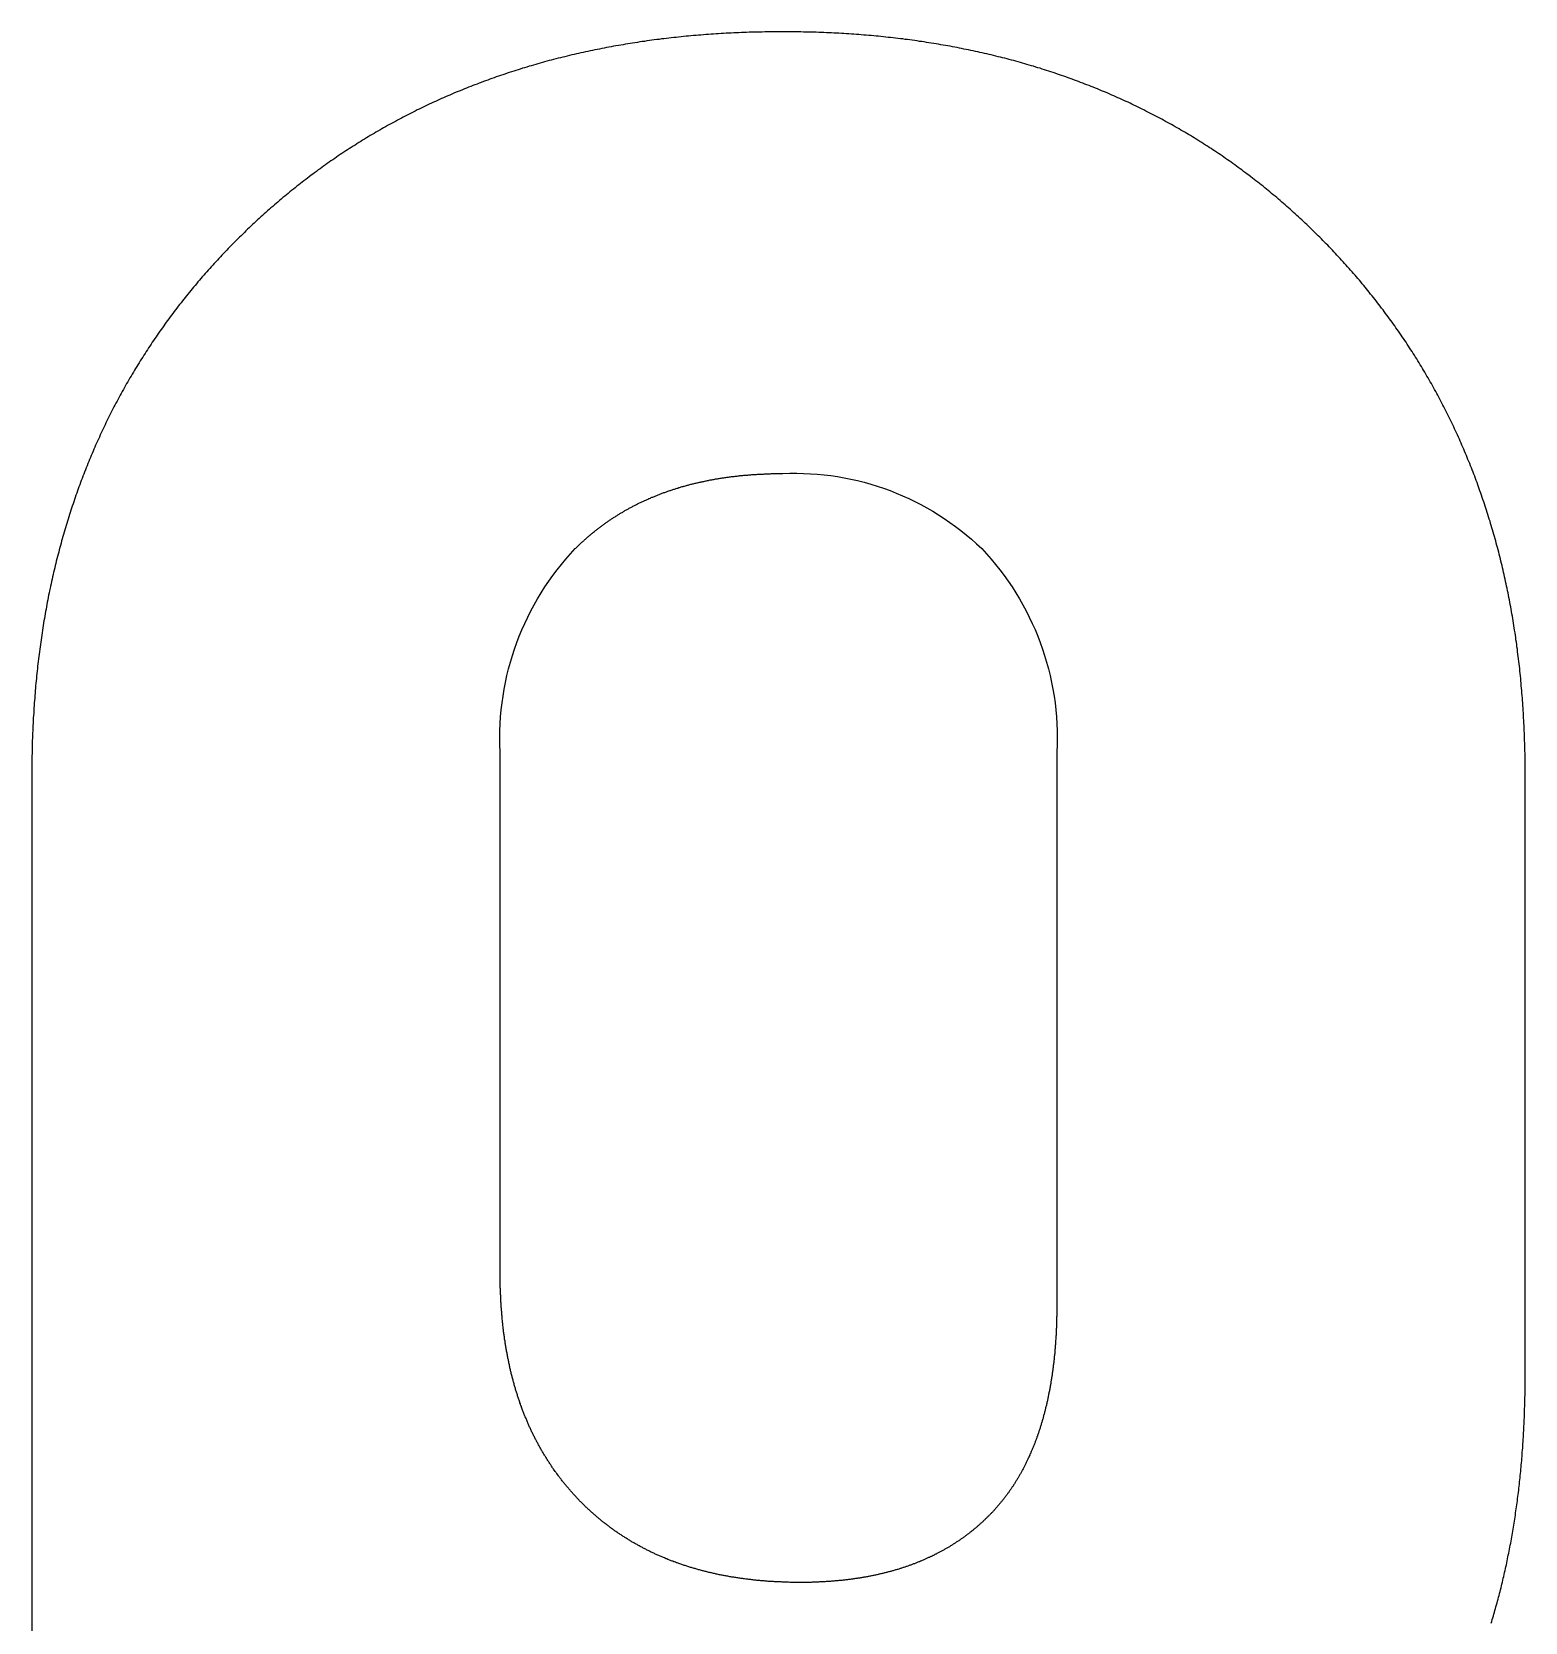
# Model space of a CAD drawing. Header units: millimetres. Extents: x -554 to 554, y -632 to 632.
# Drawn here: x -322.16 to -310.09, y -43.97 to -31.11 of the extents above; entities that cross this region are included whole.
import ezdxf

# ---------------------------------------------------------------- set-up
doc = ezdxf.new("R2010")
doc.units = ezdxf.units.MM
doc.layers.get('0').update_dxf_attribs({"lineweight": 25, "true_color": 0xffffff})

msp = doc.modelspace()

# ---------------------------------------------------------------- linework, layer by layer
at = {"color": 5, "true_color": 0x0000ff, "flags": 128}
msp.add_lwpolyline([(-310.365, -43.978), (-310.36, -43.963), (-310.356, -43.948), (-310.351, -43.933), (-310.347, -43.918), (-310.343, -43.904), (-310.338, -43.889), (-310.334, -43.874), (-310.33, -43.859), (-310.326, -43.844), (-310.321, -43.828), (-310.317, -43.813), (-310.313, -43.798), (-310.309, -43.783), (-310.305, -43.768), (-310.301, -43.753), (-310.297, -43.737), (-310.293, -43.722), (-310.289, -43.707), (-310.285, -43.691), (-310.281, -43.676), (-310.278, -43.661), (-310.274, -43.645), (-310.27, -43.63), (-310.267, -43.614), (-310.263, -43.599), (-310.259, -43.583), (-310.256, -43.568), (-310.252, -43.552), (-310.249, -43.536), (-310.245, -43.521), (-310.242, -43.505), (-310.239, -43.489), (-310.235, -43.474), (-310.232, -43.458), (-310.229, -43.442), (-310.226, -43.426), (-310.222, -43.41), (-310.219, -43.394), (-310.216, -43.378), (-310.213, -43.362), (-310.21, -43.346), (-310.207, -43.33), (-310.204, -43.314), (-310.201, -43.298), (-310.198, -43.282), (-310.195, -43.266), (-310.193, -43.25), (-310.19, -43.233), (-310.187, -43.217), (-310.184, -43.201), (-310.182, -43.185), (-310.179, -43.168), (-310.177, -43.152), (-310.174, -43.136), (-310.172, -43.119), (-310.169, -43.103), (-310.167, -43.086), (-310.164, -43.07), (-310.162, -43.053), (-310.16, -43.037), (-310.157, -43.02), (-310.155, -43.003), (-310.153, -42.987), (-310.151, -42.97), (-310.149, -42.953), (-310.147, -42.937), (-310.145, -42.92), (-310.142, -42.903), (-310.141, -42.886), (-310.139, -42.869), (-310.137, -42.852), (-310.135, -42.835), (-310.133, -42.818), (-310.131, -42.801), (-310.129, -42.784), (-310.128, -42.767), (-310.126, -42.75), (-310.124, -42.733), (-310.123, -42.716), (-310.121, -42.699), (-310.12, -42.682), (-310.118, -42.664), (-310.117, -42.647), (-310.115, -42.63), (-310.114, -42.613), (-310.113, -42.595), (-310.111, -42.578), (-310.11, -42.56), (-310.109, -42.543), (-310.108, -42.526), (-310.107, -42.508), (-310.105, -42.49), (-310.104, -42.473), (-310.103, -42.455), (-310.102, -42.438), (-310.101, -42.42), (-310.101, -42.402), (-310.1, -42.385), (-310.099, -42.367), (-310.098, -42.349), (-310.097, -42.331), (-310.096, -42.314), (-310.096, -42.296), (-310.095, -42.278), (-310.094, -42.26), (-310.094, -42.242), (-310.093, -42.224), (-310.093, -42.206), (-310.092, -42.188), (-310.092, -42.17), (-310.092, -42.152), (-310.091, -42.134), (-310.091, -42.115), (-310.091, -42.097), (-310.09, -42.079), (-310.09, -42.061), (-310.09, -42.042), (-310.09, -42.024), (-310.09, -42.006), (-310.09, -41.987), (-310.09, -41.969), (-310.09, -37.112), (-310.09, -37.091), (-310.09, -37.07), (-310.09, -37.049), (-310.09, -37.028), (-310.09, -37.008), (-310.091, -36.987), (-310.091, -36.966), (-310.091, -36.945), (-310.092, -36.925), (-310.092, -36.904), (-310.093, -36.884), (-310.093, -36.863), (-310.094, -36.842), (-310.095, -36.822), (-310.095, -36.801), (-310.096, -36.781), (-310.097, -36.761), (-310.098, -36.74), (-310.099, -36.72), (-310.1, -36.7), (-310.101, -36.679), (-310.102, -36.659), (-310.103, -36.639), (-310.104, -36.619), (-310.106, -36.598), (-310.107, -36.578), (-310.108, -36.558), (-310.11, -36.538), (-310.111, -36.518), (-310.112, -36.498), (-310.114, -36.478), (-310.116, -36.458), (-310.117, -36.438), (-310.119, -36.418), (-310.121, -36.398), (-310.123, -36.379), (-310.124, -36.359), (-310.126, -36.339), (-310.128, -36.319), (-310.13, -36.3), (-310.132, -36.28), (-310.134, -36.26), (-310.137, -36.241), (-310.139, -36.221), (-310.141, -36.202), (-310.143, -36.182), (-310.146, -36.163), (-310.148, -36.143), (-310.151, -36.124), (-310.153, -36.104), (-310.156, -36.085), (-310.158, -36.066), (-310.161, -36.046), (-310.164, -36.027), (-310.166, -36.008), (-310.169, -35.989), (-310.172, -35.97), (-310.175, -35.95), (-310.178, -35.931), (-310.181, -35.912), (-310.184, -35.893), (-310.187, -35.874), (-310.19, -35.855), (-310.193, -35.836), (-310.197, -35.817), (-310.2, -35.798), (-310.203, -35.78), (-310.207, -35.761), (-310.21, -35.742), (-310.214, -35.723), (-310.217, -35.704), (-310.221, -35.686), (-310.225, -35.667), (-310.228, -35.648), (-310.232, -35.63), (-310.236, -35.611), (-310.24, -35.593), (-310.244, -35.574), (-310.248, -35.556), (-310.252, -35.537), (-310.256, -35.519), (-310.26, -35.5), (-310.264, -35.482), (-310.268, -35.464), (-310.273, -35.445), (-310.277, -35.427), (-310.281, -35.409), (-310.286, -35.391), (-310.29, -35.372), (-310.295, -35.354), (-310.3, -35.336), (-310.304, -35.318), (-310.309, -35.3), (-310.314, -35.282), (-310.318, -35.264), (-310.323, -35.246), (-310.328, -35.228), (-310.333, -35.21), (-310.338, -35.192), (-310.343, -35.175), (-310.348, -35.157), (-310.353, -35.139), (-310.359, -35.121), (-310.364, -35.104), (-310.369, -35.086), (-310.374, -35.068), (-310.38, -35.051), (-310.385, -35.033), (-310.391, -35.015), (-310.396, -34.998), (-310.402, -34.98), (-310.408, -34.963), (-310.413, -34.946), (-310.419, -34.928), (-310.425, -34.911), (-310.431, -34.893), (-310.437, -34.876), (-310.443, -34.859), (-310.449, -34.842), (-310.455, -34.824), (-310.461, -34.807), (-310.467, -34.79), (-310.473, -34.773), (-310.479, -34.756), (-310.486, -34.739), (-310.492, -34.722), (-310.498, -34.705), (-310.505, -34.688), (-310.511, -34.671), (-310.518, -34.654), (-310.525, -34.637), (-310.531, -34.62), (-310.538, -34.603), (-310.545, -34.587), (-310.552, -34.57), (-310.558, -34.553), (-310.565, -34.536), (-310.572, -34.52), (-310.579, -34.503), (-310.586, -34.487), (-310.593, -34.47), (-310.601, -34.454), (-310.608, -34.437), (-310.615, -34.421), (-310.622, -34.404), (-310.63, -34.388), (-310.637, -34.371), (-310.645, -34.355), (-310.652, -34.339), (-310.66, -34.322), (-310.667, -34.306), (-310.675, -34.29), (-310.683, -34.274), (-310.691, -34.258), (-310.698, -34.241), (-310.706, -34.225), (-310.714, -34.209), (-310.722, -34.193), (-310.73, -34.177), (-310.738, -34.161), (-310.747, -34.145), (-310.755, -34.129), (-310.763, -34.114), (-310.771, -34.098), (-310.78, -34.082), (-310.788, -34.066), (-310.796, -34.05), (-310.805, -34.035), (-310.813, -34.019), (-310.822, -34.003), (-310.831, -33.988), (-310.839, -33.972), (-310.848, -33.956), (-310.857, -33.941), (-310.866, -33.925), (-310.875, -33.91), (-310.884, -33.895), (-310.893, -33.879), (-310.902, -33.864), (-310.911, -33.848), (-310.92, -33.833), (-310.929, -33.818), (-310.938, -33.803), (-310.948, -33.787), (-310.957, -33.772), (-310.966, -33.757), (-310.976, -33.742), (-310.985, -33.727), (-310.995, -33.712), (-311.004, -33.697), (-311.014, -33.682), (-311.024, -33.667), (-311.034, -33.652), (-311.043, -33.637), (-311.053, -33.622), (-311.063, -33.607), (-311.073, -33.592), (-311.083, -33.577), (-311.093, -33.563), (-311.103, -33.548), (-311.113, -33.533), (-311.124, -33.519), (-311.134, -33.504), (-311.144, -33.489), (-311.155, -33.475), (-311.165, -33.46), (-311.175, -33.446), (-311.186, -33.431), (-311.197, -33.417), (-311.207, -33.402), (-311.218, -33.388), (-311.229, -33.374), (-311.239, -33.359), (-311.25, -33.345), (-311.261, -33.331), (-311.272, -33.316), (-311.283, -33.302), (-311.294, -33.288), (-311.305, -33.274), (-311.316, -33.26), (-311.327, -33.246), (-311.339, -33.232), (-311.35, -33.218), (-311.361, -33.204), (-311.373, -33.19), (-311.384, -33.176), (-311.395, -33.162), (-311.407, -33.148), (-311.419, -33.134), (-311.43, -33.12), (-311.442, -33.107), (-311.454, -33.093), (-311.465, -33.079), (-311.477, -33.066), (-311.489, -33.052), (-311.501, -33.038), (-311.513, -33.025), (-311.525, -33.011), (-311.537, -32.998), (-311.549, -32.984), (-311.561, -32.971), (-311.574, -32.957), (-311.586, -32.944), (-311.598, -32.931), (-311.611, -32.917), (-311.623, -32.904), (-311.636, -32.891), (-311.648, -32.877), (-311.661, -32.864), (-311.673, -32.851), (-311.686, -32.838), (-311.699, -32.825), (-311.712, -32.812), (-311.725, -32.799), (-311.737, -32.786), (-311.75, -32.773), (-311.763, -32.76), (-311.776, -32.747), (-311.789, -32.734), (-311.803, -32.721), (-311.816, -32.708), (-311.829, -32.696), (-311.842, -32.683), (-311.855, -32.67), (-311.868, -32.658), (-311.882, -32.645), (-311.895, -32.633), (-311.908, -32.621), (-311.922, -32.608), (-311.935, -32.596), (-311.949, -32.584), (-311.962, -32.572), (-311.975, -32.559), (-311.989, -32.547), (-312.003, -32.535), (-312.016, -32.523), (-312.03, -32.511), (-312.043, -32.499), (-312.057, -32.488), (-312.071, -32.476), (-312.084, -32.464), (-312.098, -32.452), (-312.112, -32.441), (-312.126, -32.429), (-312.14, -32.418), (-312.154, -32.406), (-312.168, -32.395), (-312.181, -32.383), (-312.195, -32.372), (-312.209, -32.361), (-312.224, -32.35), (-312.238, -32.338), (-312.252, -32.327), (-312.266, -32.316), (-312.28, -32.305), (-312.294, -32.294), (-312.308, -32.283), (-312.323, -32.272), (-312.337, -32.262), (-312.351, -32.251), (-312.366, -32.24), (-312.38, -32.229), (-312.394, -32.219), (-312.409, -32.208), (-312.423, -32.198), (-312.438, -32.187), (-312.452, -32.177), (-312.467, -32.166), (-312.482, -32.156), (-312.496, -32.146), (-312.511, -32.136), (-312.526, -32.126), (-312.54, -32.115), (-312.555, -32.105), (-312.57, -32.095), (-312.585, -32.085), (-312.6, -32.075), (-312.615, -32.066), (-312.629, -32.056), (-312.644, -32.046), (-312.659, -32.036), (-312.674, -32.027), (-312.689, -32.017), (-312.704, -32.008), (-312.72, -31.998), (-312.735, -31.989), (-312.75, -31.979), (-312.765, -31.97), (-312.78, -31.961), (-312.796, -31.951), (-312.811, -31.942), (-312.826, -31.933), (-312.842, -31.924), (-312.857, -31.915), (-312.872, -31.906), (-312.888, -31.897), (-312.903, -31.888), (-312.919, -31.879), (-312.934, -31.87), (-312.95, -31.862), (-312.965, -31.853), (-312.981, -31.844), (-312.997, -31.836), (-313.012, -31.827), (-313.028, -31.819), (-313.044, -31.81), (-313.06, -31.802), (-313.075, -31.793), (-313.091, -31.785), (-313.107, -31.777), (-313.123, -31.769), (-313.139, -31.761), (-313.155, -31.753), (-313.171, -31.744), (-313.187, -31.737), (-313.203, -31.729), (-313.219, -31.721), (-313.235, -31.713), (-313.252, -31.705), (-313.268, -31.697), (-313.284, -31.69), (-313.3, -31.682), (-313.316, -31.674), (-313.333, -31.667), (-313.349, -31.659), (-313.365, -31.652), (-313.382, -31.645), (-313.398, -31.637), (-313.415, -31.63), (-313.431, -31.623), (-313.448, -31.616), (-313.464, -31.609), (-313.481, -31.601), (-313.498, -31.594), (-313.514, -31.588), (-313.531, -31.581), (-313.548, -31.574), (-313.564, -31.567), (-313.581, -31.56), (-313.598, -31.553), (-313.615, -31.547), (-313.632, -31.54), (-313.649, -31.534), (-313.666, -31.527), (-313.683, -31.521), (-313.7, -31.514), (-313.717, -31.508), (-313.734, -31.502), (-313.751, -31.495), (-313.768, -31.489), (-313.785, -31.483), (-313.802, -31.477), (-313.819, -31.471), (-313.837, -31.465), (-313.854, -31.459), (-313.871, -31.453), (-313.889, -31.447), (-313.906, -31.441), (-313.923, -31.435), (-313.941, -31.43), (-313.958, -31.424), (-313.976, -31.419), (-313.993, -31.413), (-314.011, -31.407), (-314.028, -31.402), (-314.046, -31.397), (-314.064, -31.391), (-314.081, -31.386), (-314.099, -31.381), (-314.117, -31.376), (-314.135, -31.37), (-314.152, -31.365), (-314.17, -31.36), (-314.188, -31.355), (-314.206, -31.35), (-314.224, -31.345), (-314.242, -31.341), (-314.26, -31.336), (-314.278, -31.331), (-314.296, -31.326), (-314.314, -31.322), (-314.332, -31.317), (-314.35, -31.313), (-314.368, -31.308), (-314.387, -31.304), (-314.405, -31.299), (-314.423, -31.295), (-314.441, -31.291), (-314.46, -31.286), (-314.478, -31.282), (-314.497, -31.278), (-314.515, -31.274), (-314.533, -31.27), (-314.552, -31.266), (-314.57, -31.262), (-314.589, -31.258), (-314.608, -31.254), (-314.626, -31.251), (-314.645, -31.247), (-314.663, -31.243), (-314.682, -31.24), (-314.701, -31.236), (-314.72, -31.233), (-314.739, -31.229), (-314.757, -31.226), (-314.776, -31.222), (-314.795, -31.219), (-314.814, -31.216), (-314.833, -31.212), (-314.852, -31.209), (-314.871, -31.206), (-314.89, -31.203), (-314.909, -31.2), (-314.928, -31.197), (-314.947, -31.194), (-314.967, -31.191), (-314.986, -31.189), (-315.005, -31.186), (-315.024, -31.183), (-315.044, -31.18), (-315.063, -31.178), (-315.082, -31.175), (-315.102, -31.173), (-315.121, -31.17), (-315.14, -31.168), (-315.16, -31.166), (-315.179, -31.163), (-315.199, -31.161), (-315.219, -31.159), (-315.238, -31.157), (-315.258, -31.154), (-315.277, -31.152), (-315.297, -31.15), (-315.317, -31.148), (-315.337, -31.147), (-315.356, -31.145), (-315.376, -31.143), (-315.396, -31.141), (-315.416, -31.139), (-315.436, -31.138), (-315.456, -31.136), (-315.476, -31.135), (-315.496, -31.133), (-315.516, -31.132), (-315.536, -31.13), (-315.556, -31.129), (-315.576, -31.128), (-315.596, -31.126), (-315.617, -31.125), (-315.637, -31.124), (-315.657, -31.123), (-315.677, -31.122), (-315.698, -31.121), (-315.718, -31.12), (-315.738, -31.119), (-315.759, -31.118), (-315.779, -31.118), (-315.8, -31.117), (-315.82, -31.116), (-315.841, -31.116), (-315.861, -31.115), (-315.882, -31.114), (-315.903, -31.114), (-315.923, -31.114), (-315.944, -31.113), (-315.965, -31.113), (-315.985, -31.113), (-316.006, -31.112), (-316.027, -31.112), (-316.048, -31.112), (-316.069, -31.112), (-316.09, -31.112), (-316.111, -31.112), (-316.132, -31.112), (-316.153, -31.112), (-316.174, -31.112), (-316.195, -31.113), (-316.216, -31.113), (-316.237, -31.113), (-316.258, -31.114), (-316.279, -31.114), (-316.3, -31.114), (-316.321, -31.115), (-316.342, -31.116), (-316.363, -31.116), (-316.383, -31.117), (-316.404, -31.118), (-316.425, -31.118), (-316.446, -31.119), (-316.466, -31.12), (-316.487, -31.121), (-316.507, -31.122), (-316.528, -31.123), (-316.549, -31.124), (-316.569, -31.125), (-316.59, -31.126), (-316.61, -31.128), (-316.63, -31.129), (-316.651, -31.13), (-316.671, -31.132), (-316.691, -31.133), (-316.712, -31.135), (-316.732, -31.136), (-316.752, -31.138), (-316.772, -31.139), (-316.792, -31.141), (-316.813, -31.143), (-316.833, -31.145), (-316.853, -31.147), (-316.873, -31.148), (-316.893, -31.15), (-316.913, -31.152), (-316.933, -31.154), (-316.952, -31.157), (-316.972, -31.159), (-316.992, -31.161), (-317.012, -31.163), (-317.032, -31.166), (-317.051, -31.168), (-317.071, -31.17), (-317.091, -31.173), (-317.11, -31.175), (-317.13, -31.178), (-317.15, -31.18), (-317.169, -31.183), (-317.189, -31.186), (-317.208, -31.189), (-317.228, -31.191), (-317.247, -31.194), (-317.266, -31.197), (-317.286, -31.2), (-317.305, -31.203), (-317.324, -31.206), (-317.344, -31.209), (-317.363, -31.212), (-317.382, -31.216), (-317.401, -31.219), (-317.42, -31.222), (-317.439, -31.226), (-317.459, -31.229), (-317.478, -31.233), (-317.497, -31.236), (-317.516, -31.24), (-317.535, -31.243), (-317.553, -31.247), (-317.572, -31.251), (-317.591, -31.254), (-317.61, -31.258), (-317.629, -31.262), (-317.648, -31.266), (-317.666, -31.27), (-317.685, -31.274), (-317.704, -31.278), (-317.722, -31.282), (-317.741, -31.286), (-317.759, -31.291), (-317.778, -31.295), (-317.796, -31.299), (-317.815, -31.304), (-317.833, -31.308), (-317.852, -31.313), (-317.87, -31.317), (-317.888, -31.322), (-317.907, -31.326), (-317.925, -31.331), (-317.943, -31.336), (-317.962, -31.341), (-317.98, -31.345), (-317.998, -31.35), (-318.016, -31.355), (-318.034, -31.36), (-318.052, -31.365), (-318.07, -31.37), (-318.088, -31.376), (-318.106, -31.381), (-318.124, -31.386), (-318.142, -31.391), (-318.16, -31.397), (-318.178, -31.402), (-318.196, -31.407), (-318.213, -31.413), (-318.231, -31.419), (-318.249, -31.424), (-318.266, -31.43), (-318.284, -31.435), (-318.302, -31.441), (-318.319, -31.447), (-318.337, -31.453), (-318.354, -31.459), (-318.372, -31.465), (-318.389, -31.471), (-318.407, -31.477), (-318.424, -31.483), (-318.442, -31.489), (-318.459, -31.495), (-318.476, -31.502), (-318.493, -31.508), (-318.511, -31.514), (-318.528, -31.521), (-318.545, -31.527), (-318.562, -31.534), (-318.579, -31.54), (-318.596, -31.547), (-318.613, -31.553), (-318.63, -31.56), (-318.647, -31.567), (-318.664, -31.574), (-318.681, -31.581), (-318.698, -31.588), (-318.715, -31.594), (-318.732, -31.601), (-318.749, -31.609), (-318.765, -31.616), (-318.782, -31.623), (-318.799, -31.63), (-318.816, -31.637), (-318.832, -31.645), (-318.849, -31.652), (-318.865, -31.659), (-318.882, -31.667), (-318.898, -31.674), (-318.915, -31.682), (-318.931, -31.69), (-318.948, -31.697), (-318.964, -31.705), (-318.981, -31.713), (-318.997, -31.721), (-319.013, -31.729), (-319.029, -31.737), (-319.046, -31.744), (-319.062, -31.753), (-319.078, -31.761), (-319.094, -31.769), (-319.11, -31.777), (-319.126, -31.785), (-319.142, -31.793), (-319.158, -31.802), (-319.174, -31.81), (-319.19, -31.819), (-319.206, -31.827), (-319.222, -31.836), (-319.238, -31.844), (-319.254, -31.853), (-319.269, -31.862), (-319.285, -31.87), (-319.301, -31.879), (-319.317, -31.888), (-319.332, -31.897), (-319.348, -31.906), (-319.364, -31.915), (-319.379, -31.924), (-319.395, -31.933), (-319.41, -31.942), (-319.426, -31.951), (-319.441, -31.961), (-319.456, -31.97), (-319.472, -31.979), (-319.487, -31.989), (-319.502, -31.998), (-319.518, -32.008), (-319.533, -32.017), (-319.548, -32.027), (-319.563, -32.036), (-319.579, -32.046), (-319.594, -32.056), (-319.609, -32.066), (-319.624, -32.075), (-319.639, -32.085), (-319.654, -32.095), (-319.669, -32.105), (-319.684, -32.115), (-319.699, -32.126), (-319.713, -32.136), (-319.728, -32.146), (-319.743, -32.156), (-319.758, -32.166), (-319.773, -32.177), (-319.787, -32.187), (-319.802, -32.198), (-319.817, -32.208), (-319.831, -32.219), (-319.846, -32.229), (-319.86, -32.24), (-319.875, -32.251), (-319.889, -32.262), (-319.904, -32.272), (-319.918, -32.283), (-319.933, -32.294), (-319.947, -32.305), (-319.961, -32.316), (-319.976, -32.327), (-319.99, -32.338), (-320.004, -32.35), (-320.018, -32.361), (-320.033, -32.372), (-320.047, -32.383), (-320.061, -32.395), (-320.075, -32.406), (-320.089, -32.418), (-320.103, -32.429), (-320.117, -32.441), (-320.131, -32.452), (-320.145, -32.464), (-320.159, -32.476), (-320.173, -32.488), (-320.186, -32.499), (-320.2, -32.511), (-320.214, -32.523), (-320.228, -32.535), (-320.241, -32.547), (-320.255, -32.559), (-320.269, -32.572), (-320.282, -32.584), (-320.296, -32.596), (-320.309, -32.608), (-320.323, -32.621), (-320.336, -32.633), (-320.35, -32.645), (-320.363, -32.658), (-320.377, -32.67), (-320.39, -32.683), (-320.403, -32.696), (-320.417, -32.708), (-320.43, -32.721), (-320.443, -32.734), (-320.456, -32.747), (-320.469, -32.76), (-320.483, -32.773), (-320.496, -32.786), (-320.509, -32.799), (-320.522, -32.812), (-320.535, -32.825), (-320.547, -32.838), (-320.56, -32.851), (-320.573, -32.864), (-320.586, -32.877), (-320.598, -32.891), (-320.611, -32.904), (-320.624, -32.917), (-320.636, -32.931), (-320.649, -32.944), (-320.661, -32.957), (-320.673, -32.971), (-320.686, -32.984), (-320.698, -32.998), (-320.71, -33.011), (-320.722, -33.025), (-320.735, -33.038), (-320.747, -33.052), (-320.759, -33.066), (-320.771, -33.079), (-320.783, -33.093), (-320.794, -33.107), (-320.806, -33.12), (-320.818, -33.134), (-320.83, -33.148), (-320.841, -33.162), (-320.853, -33.176), (-320.864, -33.19), (-320.876, -33.204), (-320.887, -33.218), (-320.899, -33.232), (-320.91, -33.246), (-320.921, -33.26), (-320.933, -33.274), (-320.944, -33.288), (-320.955, -33.302), (-320.966, -33.316), (-320.977, -33.331), (-320.988, -33.345), (-320.999, -33.359), (-321.01, -33.374), (-321.021, -33.388), (-321.032, -33.402), (-321.042, -33.417), (-321.053, -33.431), (-321.064, -33.446), (-321.074, -33.46), (-321.085, -33.475), (-321.095, -33.489), (-321.106, -33.504), (-321.116, -33.519), (-321.126, -33.533), (-321.137, -33.548), (-321.147, -33.563), (-321.157, -33.577), (-321.167, -33.592), (-321.177, -33.607), (-321.187, -33.622), (-321.197, -33.637), (-321.207, -33.652), (-321.217, -33.667), (-321.227, -33.682), (-321.236, -33.697), (-321.246, -33.712), (-321.256, -33.727), (-321.265, -33.742), (-321.275, -33.757), (-321.285, -33.772), (-321.294, -33.787), (-321.303, -33.803), (-321.313, -33.818), (-321.322, -33.833), (-321.331, -33.848), (-321.34, -33.864), (-321.35, -33.879), (-321.359, -33.895), (-321.368, -33.91), (-321.377, -33.925), (-321.386, -33.941), (-321.395, -33.956), (-321.403, -33.972), (-321.412, -33.988), (-321.421, -34.003), (-321.43, -34.019), (-321.438, -34.035), (-321.447, -34.05), (-321.455, -34.066), (-321.464, -34.082), (-321.472, -34.098), (-321.481, -34.114), (-321.489, -34.129), (-321.497, -34.145), (-321.505, -34.161), (-321.514, -34.177), (-321.522, -34.193), (-321.53, -34.209), (-321.538, -34.225), (-321.546, -34.241), (-321.554, -34.258), (-321.562, -34.274), (-321.569, -34.29), (-321.577, -34.306), (-321.585, -34.322), (-321.592, -34.339), (-321.6, -34.355), (-321.608, -34.371), (-321.615, -34.388), (-321.623, -34.404), (-321.63, -34.421), (-321.637, -34.437), (-321.645, -34.454), (-321.652, -34.47), (-321.659, -34.487), (-321.666, -34.503), (-321.673, -34.52), (-321.68, -34.536), (-321.687, -34.553), (-321.694, -34.57), (-321.701, -34.587), (-321.708, -34.603), (-321.715, -34.62), (-321.722, -34.637), (-321.728, -34.654), (-321.735, -34.671), (-321.741, -34.688), (-321.748, -34.705), (-321.754, -34.722), (-321.761, -34.739), (-321.767, -34.756), (-321.774, -34.773), (-321.78, -34.79), (-321.786, -34.807), (-321.792, -34.824), (-321.798, -34.842), (-321.804, -34.859), (-321.81, -34.876), (-321.816, -34.893), (-321.822, -34.911), (-321.828, -34.928), (-321.834, -34.946), (-321.84, -34.963), (-321.846, -34.98), (-321.851, -34.998), (-321.857, -35.015), (-321.862, -35.033), (-321.868, -35.051), (-321.873, -35.068), (-321.879, -35.086), (-321.884, -35.104), (-321.889, -35.121), (-321.895, -35.139), (-321.9, -35.157), (-321.905, -35.175), (-321.91, -35.192), (-321.915, -35.21), (-321.92, -35.228), (-321.925, -35.246), (-321.93, -35.264), (-321.935, -35.282), (-321.94, -35.3), (-321.944, -35.318), (-321.949, -35.336), (-321.954, -35.354), (-321.958, -35.372), (-321.963, -35.391), (-321.967, -35.409), (-321.972, -35.427), (-321.976, -35.445), (-321.98, -35.464), (-321.985, -35.482), (-321.989, -35.5), (-321.993, -35.519), (-321.997, -35.537), (-322.001, -35.556), (-322.005, -35.574), (-322.009, -35.593), (-322.013, -35.611), (-322.017, -35.63), (-322.021, -35.648), (-322.025, -35.667), (-322.028, -35.686), (-322.032, -35.704), (-322.036, -35.723), (-322.039, -35.742), (-322.043, -35.761), (-322.046, -35.78), (-322.05, -35.798), (-322.053, -35.817), (-322.056, -35.836), (-322.059, -35.855), (-322.063, -35.874), (-322.066, -35.893), (-322.069, -35.912), (-322.072, -35.931), (-322.075, -35.95), (-322.078, -35.97), (-322.081, -35.989), (-322.084, -36.008), (-322.086, -36.027), (-322.089, -36.046), (-322.092, -36.066), (-322.094, -36.085), (-322.097, -36.104), (-322.1, -36.124), (-322.102, -36.143), (-322.105, -36.163), (-322.107, -36.182), (-322.109, -36.202), (-322.112, -36.221), (-322.114, -36.241), (-322.116, -36.26), (-322.118, -36.28), (-322.12, -36.3), (-322.122, -36.319), (-322.124, -36.339), (-322.126, -36.359), (-322.128, -36.379), (-322.13, -36.398), (-322.132, -36.418), (-322.133, -36.438), (-322.135, -36.458), (-322.136, -36.478), (-322.138, -36.498), (-322.14, -36.518), (-322.141, -36.538), (-322.142, -36.558), (-322.144, -36.578), (-322.145, -36.598), (-322.146, -36.619), (-322.148, -36.639), (-322.149, -36.659), (-322.15, -36.679), (-322.151, -36.7), (-322.152, -36.72), (-322.153, -36.74), (-322.154, -36.761), (-322.155, -36.781), (-322.155, -36.801), (-322.156, -36.822), (-322.157, -36.842), (-322.157, -36.863), (-322.158, -36.884), (-322.159, -36.904), (-322.159, -36.925), (-322.159, -36.945), (-322.16, -36.966), (-322.16, -36.987), (-322.16, -37.008), (-322.161, -37.028), (-322.161, -37.049), (-322.161, -37.07), (-322.161, -37.091), (-322.161, -37.112), (-322.161, -50.826)], dxfattribs=at)
msp.add_lwpolyline([(-316.09, -34.683, -0.206096), (-314.483, -35.29, -0.205579), (-313.875, -36.933), (-313.875, -41.398), (-313.875, -41.407), (-313.875, -41.415), (-313.875, -41.424), (-313.876, -41.433), (-313.876, -41.442), (-313.876, -41.451), (-313.876, -41.46), (-313.876, -41.468), (-313.876, -41.477), (-313.876, -41.486), (-313.876, -41.495), (-313.877, -41.503), (-313.877, -41.512), (-313.877, -41.521), (-313.877, -41.53), (-313.877, -41.538), (-313.878, -41.547), (-313.878, -41.555), (-313.878, -41.564), (-313.879, -41.573), (-313.879, -41.581), (-313.879, -41.59), (-313.88, -41.598), (-313.88, -41.607), (-313.881, -41.615), (-313.881, -41.624), (-313.881, -41.632), (-313.882, -41.641), (-313.882, -41.649), (-313.883, -41.657), (-313.883, -41.666), (-313.884, -41.674), (-313.884, -41.682), (-313.885, -41.691), (-313.885, -41.699), (-313.886, -41.707), (-313.887, -41.716), (-313.887, -41.724), (-313.888, -41.732), (-313.888, -41.74), (-313.889, -41.749), (-313.89, -41.757), (-313.891, -41.765), (-313.891, -41.773), (-313.892, -41.781), (-313.893, -41.789), (-313.893, -41.797), (-313.894, -41.805), (-313.895, -41.814), (-313.896, -41.822), (-313.897, -41.83), (-313.897, -41.838), (-313.898, -41.846), (-313.899, -41.854), (-313.9, -41.861), (-313.901, -41.869), (-313.902, -41.877), (-313.903, -41.885), (-313.904, -41.893), (-313.905, -41.901), (-313.906, -41.909), (-313.907, -41.917), (-313.908, -41.924), (-313.909, -41.932), (-313.91, -41.94), (-313.911, -41.948), (-313.912, -41.955), (-313.913, -41.963), (-313.914, -41.971), (-313.915, -41.979), (-313.917, -41.986), (-313.918, -41.994), (-313.919, -42.001), (-313.92, -42.009), (-313.921, -42.017), (-313.923, -42.024), (-313.924, -42.032), (-313.925, -42.039), (-313.926, -42.047), (-313.928, -42.054), (-313.929, -42.062), (-313.93, -42.069), (-313.932, -42.077), (-313.933, -42.084), (-313.934, -42.092), (-313.936, -42.099), (-313.937, -42.106), (-313.939, -42.114), (-313.94, -42.121), (-313.942, -42.128), (-313.943, -42.136), (-313.945, -42.143), (-313.946, -42.15), (-313.948, -42.157), (-313.949, -42.165), (-313.951, -42.172), (-313.952, -42.179), (-313.954, -42.186), (-313.956, -42.193), (-313.957, -42.201), (-313.959, -42.208), (-313.96, -42.215), (-313.962, -42.222), (-313.964, -42.229), (-313.966, -42.236), (-313.967, -42.243), (-313.969, -42.25), (-313.971, -42.257), (-313.973, -42.264), (-313.974, -42.271), (-313.976, -42.278), (-313.978, -42.285), (-313.98, -42.292), (-313.982, -42.299), (-313.984, -42.305), (-313.985, -42.312), (-313.987, -42.319), (-313.989, -42.326), (-313.991, -42.333), (-313.993, -42.34), (-313.995, -42.346), (-313.997, -42.353), (-313.999, -42.36), (-314.001, -42.366), (-314.003, -42.373), (-314.005, -42.38), (-314.007, -42.387), (-314.009, -42.393), (-314.011, -42.4), (-314.014, -42.406), (-314.016, -42.413), (-314.018, -42.42), (-314.02, -42.426), (-314.022, -42.433), (-314.024, -42.439), (-314.027, -42.446), (-314.029, -42.452), (-314.031, -42.459), (-314.033, -42.465), (-314.036, -42.471), (-314.038, -42.478), (-314.04, -42.484), (-314.043, -42.491), (-314.045, -42.497), (-314.047, -42.503), (-314.05, -42.51), (-314.052, -42.516), (-314.054, -42.522), (-314.057, -42.528), (-314.059, -42.535), (-314.062, -42.541), (-314.064, -42.547), (-314.067, -42.553), (-314.069, -42.559), (-314.072, -42.566), (-314.074, -42.572), (-314.077, -42.578), (-314.079, -42.584), (-314.082, -42.59), (-314.085, -42.596), (-314.087, -42.602), (-314.09, -42.608), (-314.093, -42.614), (-314.095, -42.62), (-314.098, -42.626), (-314.101, -42.632), (-314.103, -42.638), (-314.106, -42.644), (-314.109, -42.65), (-314.112, -42.656), (-314.114, -42.661), (-314.117, -42.667), (-314.12, -42.673), (-314.123, -42.679), (-314.126, -42.685), (-314.129, -42.691), (-314.131, -42.696), (-314.134, -42.702), (-314.137, -42.708), (-314.14, -42.713), (-314.143, -42.719), (-314.146, -42.725), (-314.149, -42.73), (-314.152, -42.736), (-314.155, -42.742), (-314.158, -42.747), (-314.161, -42.753), (-314.164, -42.758), (-314.167, -42.764), (-314.17, -42.769), (-314.174, -42.775), (-314.177, -42.78), (-314.18, -42.786), (-314.183, -42.791), (-314.186, -42.797), (-314.189, -42.802), (-314.193, -42.808), (-314.196, -42.813), (-314.199, -42.818), (-314.202, -42.824), (-314.206, -42.829), (-314.209, -42.834), (-314.212, -42.84), (-314.216, -42.845), (-314.219, -42.85), (-314.222, -42.855), (-314.226, -42.861), (-314.229, -42.866), (-314.232, -42.871), (-314.236, -42.876), (-314.239, -42.881), (-314.243, -42.886), (-314.246, -42.891), (-314.25, -42.897), (-314.253, -42.902), (-314.257, -42.907), (-314.26, -42.912), (-314.264, -42.917), (-314.267, -42.922), (-314.271, -42.927), (-314.275, -42.932), (-314.278, -42.937), (-314.282, -42.942), (-314.286, -42.946), (-314.289, -42.951), (-314.293, -42.956), (-314.297, -42.961), (-314.3, -42.966), (-314.304, -42.971), (-314.308, -42.976), (-314.312, -42.98), (-314.315, -42.985), (-314.319, -42.99), (-314.323, -42.995), (-314.327, -42.999), (-314.331, -43.004), (-314.335, -43.009), (-314.338, -43.013), (-314.342, -43.018), (-314.346, -43.023), (-314.35, -43.027), (-314.354, -43.032), (-314.358, -43.036), (-314.362, -43.041), (-314.366, -43.045), (-314.37, -43.05), (-314.374, -43.054), (-314.378, -43.059), (-314.382, -43.063), (-314.386, -43.068), (-314.39, -43.072), (-314.394, -43.077), (-314.399, -43.081), (-314.403, -43.085), (-314.407, -43.09), (-314.411, -43.094), (-314.415, -43.098), (-314.42, -43.103), (-314.424, -43.107), (-314.428, -43.111), (-314.432, -43.115), (-314.436, -43.12), (-314.441, -43.124), (-314.445, -43.128), (-314.449, -43.132), (-314.454, -43.136), (-314.458, -43.141), (-314.462, -43.145), (-314.467, -43.149), (-314.471, -43.153), (-314.475, -43.157), (-314.48, -43.161), (-314.484, -43.165), (-314.489, -43.169), (-314.493, -43.173), (-314.498, -43.177), (-314.502, -43.181), (-314.507, -43.185), (-314.511, -43.189), (-314.516, -43.193), (-314.52, -43.197), (-314.525, -43.201), (-314.529, -43.205), (-314.534, -43.209), (-314.538, -43.212), (-314.543, -43.216), (-314.548, -43.22), (-314.552, -43.224), (-314.557, -43.228), (-314.562, -43.231), (-314.566, -43.235), (-314.571, -43.239), (-314.576, -43.242), (-314.58, -43.246), (-314.585, -43.25), (-314.59, -43.254), (-314.595, -43.257), (-314.599, -43.261), (-314.604, -43.264), (-314.609, -43.268), (-314.614, -43.272), (-314.619, -43.275), (-314.623, -43.279), (-314.628, -43.282), (-314.633, -43.286), (-314.638, -43.289), (-314.643, -43.293), (-314.648, -43.296), (-314.653, -43.3), (-314.658, -43.303), (-314.663, -43.306), (-314.668, -43.31), (-314.673, -43.313), (-314.678, -43.316), (-314.683, -43.32), (-314.688, -43.323), (-314.693, -43.326), (-314.698, -43.33), (-314.703, -43.333), (-314.708, -43.336), (-314.713, -43.339), (-314.718, -43.343), (-314.723, -43.346), (-314.728, -43.349), (-314.734, -43.352), (-314.739, -43.355), (-314.744, -43.359), (-314.749, -43.362), (-314.754, -43.365), (-314.76, -43.368), (-314.765, -43.371), (-314.77, -43.374), (-314.775, -43.377), (-314.781, -43.38), (-314.786, -43.383), (-314.791, -43.386), (-314.797, -43.389), (-314.802, -43.392), (-314.807, -43.395), (-314.813, -43.398), (-314.818, -43.401), (-314.823, -43.403), (-314.829, -43.406), (-314.834, -43.409), (-314.84, -43.412), (-314.845, -43.415), (-314.851, -43.418), (-314.856, -43.42), (-314.862, -43.423), (-314.867, -43.426), (-314.873, -43.429), (-314.878, -43.431), (-314.884, -43.434), (-314.889, -43.437), (-314.895, -43.439), (-314.9, -43.442), (-314.906, -43.445), (-314.912, -43.447), (-314.917, -43.45), (-314.923, -43.452), (-314.929, -43.455), (-314.934, -43.458), (-314.94, -43.46), (-314.946, -43.463), (-314.951, -43.465), (-314.957, -43.468), (-314.963, -43.47), (-314.969, -43.472), (-314.975, -43.475), (-314.98, -43.477), (-314.986, -43.48), (-314.992, -43.482), (-314.998, -43.484), (-315.004, -43.487), (-315.009, -43.489), (-315.015, -43.491), (-315.021, -43.494), (-315.027, -43.496), (-315.033, -43.498), (-315.039, -43.5), (-315.045, -43.503), (-315.051, -43.505), (-315.057, -43.507), (-315.063, -43.509), (-315.069, -43.511), (-315.075, -43.514), (-315.081, -43.516), (-315.087, -43.518), (-315.093, -43.52), (-315.099, -43.522), (-315.105, -43.524), (-315.111, -43.526), (-315.117, -43.528), (-315.124, -43.53), (-315.13, -43.532), (-315.136, -43.534), (-315.142, -43.536), (-315.148, -43.538), (-315.154, -43.54), (-315.161, -43.542), (-315.167, -43.544), (-315.173, -43.545), (-315.179, -43.547), (-315.186, -43.549), (-315.192, -43.551), (-315.198, -43.553), (-315.205, -43.554), (-315.211, -43.556), (-315.217, -43.558), (-315.224, -43.56), (-315.23, -43.561), (-315.236, -43.563), (-315.243, -43.565), (-315.249, -43.566), (-315.256, -43.568), (-315.262, -43.57), (-315.269, -43.571), (-315.275, -43.573), (-315.282, -43.575), (-315.288, -43.576), (-315.295, -43.578), (-315.301, -43.579), (-315.308, -43.581), (-315.314, -43.582), (-315.321, -43.584), (-315.327, -43.585), (-315.334, -43.587), (-315.341, -43.588), (-315.347, -43.589), (-315.354, -43.591), (-315.36, -43.592), (-315.367, -43.594), (-315.374, -43.595), (-315.381, -43.596), (-315.387, -43.598), (-315.394, -43.599), (-315.401, -43.6), (-315.407, -43.601), (-315.414, -43.603), (-315.421, -43.604), (-315.428, -43.605), (-315.435, -43.606), (-315.441, -43.607), (-315.448, -43.609), (-315.455, -43.61), (-315.462, -43.611), (-315.469, -43.612), (-315.476, -43.613), (-315.483, -43.614), (-315.49, -43.615), (-315.497, -43.616), (-315.504, -43.617), (-315.511, -43.618), (-315.518, -43.619), (-315.525, -43.62), (-315.532, -43.621), (-315.539, -43.622), (-315.546, -43.623), (-315.553, -43.624), (-315.56, -43.625), (-315.567, -43.626), (-315.574, -43.626), (-315.581, -43.627), (-315.588, -43.628), (-315.595, -43.629), (-315.602, -43.63), (-315.61, -43.631), (-315.617, -43.631), (-315.624, -43.632), (-315.631, -43.633), (-315.638, -43.633), (-315.646, -43.634), (-315.653, -43.635), (-315.66, -43.635), (-315.667, -43.636), (-315.675, -43.637), (-315.682, -43.637), (-315.689, -43.638), (-315.697, -43.638), (-315.704, -43.639), (-315.711, -43.639), (-315.719, -43.64), (-315.726, -43.641), (-315.734, -43.641), (-315.741, -43.641), (-315.748, -43.642), (-315.756, -43.642), (-315.763, -43.643), (-315.771, -43.643), (-315.778, -43.644), (-315.786, -43.644), (-315.793, -43.644), (-315.801, -43.645), (-315.808, -43.645), (-315.816, -43.645), (-315.824, -43.645), (-315.831, -43.646), (-315.839, -43.646), (-315.846, -43.646), (-315.854, -43.646), (-315.862, -43.647), (-315.869, -43.647), (-315.877, -43.647), (-315.885, -43.647), (-315.892, -43.647), (-315.9, -43.647), (-315.908, -43.647), (-315.916, -43.647), (-315.923, -43.648), (-315.931, -43.648), (-315.939, -43.648), (-315.947, -43.648), (-315.956, -43.648), (-315.965, -43.648), (-315.974, -43.648), (-315.982, -43.647), (-315.991, -43.647), (-316, -43.647), (-316.009, -43.647), (-316.018, -43.647), (-316.027, -43.647), (-316.035, -43.647), (-316.044, -43.646), (-316.053, -43.646), (-316.062, -43.646), (-316.07, -43.646), (-316.079, -43.645), (-316.088, -43.645), (-316.096, -43.645), (-316.105, -43.644), (-316.114, -43.644), (-316.122, -43.644), (-316.131, -43.643), (-316.14, -43.643), (-316.148, -43.642), (-316.157, -43.642), (-316.165, -43.641), (-316.174, -43.641), (-316.182, -43.64), (-316.191, -43.64), (-316.199, -43.639), (-316.208, -43.639), (-316.216, -43.638), (-316.225, -43.637), (-316.233, -43.637), (-316.242, -43.636), (-316.25, -43.635), (-316.258, -43.635), (-316.267, -43.634), (-316.275, -43.633), (-316.283, -43.632), (-316.292, -43.631), (-316.3, -43.631), (-316.308, -43.63), (-316.317, -43.629), (-316.325, -43.628), (-316.333, -43.627), (-316.341, -43.626), (-316.35, -43.625), (-316.358, -43.624), (-316.366, -43.623), (-316.374, -43.622), (-316.382, -43.621), (-316.39, -43.62), (-316.399, -43.619), (-316.407, -43.618), (-316.415, -43.617), (-316.423, -43.616), (-316.431, -43.615), (-316.439, -43.614), (-316.447, -43.613), (-316.455, -43.611), (-316.463, -43.61), (-316.471, -43.609), (-316.479, -43.608), (-316.487, -43.606), (-316.495, -43.605), (-316.503, -43.604), (-316.511, -43.602), (-316.519, -43.601), (-316.527, -43.6), (-316.534, -43.598), (-316.542, -43.597), (-316.55, -43.595), (-316.558, -43.594), (-316.566, -43.592), (-316.574, -43.591), (-316.581, -43.589), (-316.589, -43.588), (-316.597, -43.586), (-316.605, -43.585), (-316.612, -43.583), (-316.62, -43.581), (-316.628, -43.58), (-316.635, -43.578), (-316.643, -43.576), (-316.651, -43.575), (-316.658, -43.573), (-316.666, -43.571), (-316.673, -43.57), (-316.681, -43.568), (-316.689, -43.566), (-316.696, -43.564), (-316.704, -43.562), (-316.711, -43.56), (-316.719, -43.559), (-316.726, -43.557), (-316.734, -43.555), (-316.741, -43.553), (-316.749, -43.551), (-316.756, -43.549), (-316.763, -43.547), (-316.771, -43.545), (-316.778, -43.543), (-316.786, -43.541), (-316.793, -43.539), (-316.8, -43.536), (-316.808, -43.534), (-316.815, -43.532), (-316.822, -43.53), (-316.829, -43.528), (-316.837, -43.526), (-316.844, -43.523), (-316.851, -43.521), (-316.858, -43.519), (-316.866, -43.517), (-316.873, -43.514), (-316.88, -43.512), (-316.887, -43.51), (-316.894, -43.507), (-316.901, -43.505), (-316.908, -43.502), (-316.915, -43.5), (-316.923, -43.498), (-316.93, -43.495), (-316.937, -43.493), (-316.944, -43.49), (-316.951, -43.488), (-316.958, -43.485), (-316.965, -43.482), (-316.972, -43.48), (-316.979, -43.477), (-316.986, -43.475), (-316.992, -43.472), (-316.999, -43.469), (-317.006, -43.467), (-317.013, -43.464), (-317.02, -43.461), (-317.027, -43.458), (-317.034, -43.456), (-317.04, -43.453), (-317.047, -43.45), (-317.054, -43.447), (-317.061, -43.444), (-317.068, -43.441), (-317.074, -43.439), (-317.081, -43.436), (-317.088, -43.433), (-317.094, -43.43), (-317.101, -43.427), (-317.108, -43.424), (-317.114, -43.421), (-317.121, -43.418), (-317.128, -43.415), (-317.134, -43.412), (-317.141, -43.409), (-317.147, -43.405), (-317.154, -43.402), (-317.161, -43.399), (-317.167, -43.396), (-317.174, -43.393), (-317.18, -43.39), (-317.187, -43.386), (-317.193, -43.383), (-317.199, -43.38), (-317.206, -43.376), (-317.212, -43.373), (-317.219, -43.37), (-317.225, -43.366), (-317.231, -43.363), (-317.238, -43.36), (-317.244, -43.356), (-317.251, -43.353), (-317.257, -43.349), (-317.263, -43.346), (-317.269, -43.342), (-317.276, -43.339), (-317.282, -43.335), (-317.288, -43.332), (-317.294, -43.328), (-317.301, -43.325), (-317.307, -43.321), (-317.313, -43.317), (-317.319, -43.314), (-317.325, -43.31), (-317.331, -43.306), (-317.337, -43.303), (-317.344, -43.299), (-317.35, -43.295), (-317.356, -43.291), (-317.362, -43.287), (-317.368, -43.284), (-317.374, -43.28), (-317.38, -43.276), (-317.386, -43.272), (-317.392, -43.268), (-317.398, -43.264), (-317.404, -43.26), (-317.41, -43.256), (-317.416, -43.252), (-317.421, -43.248), (-317.427, -43.244), (-317.433, -43.24), (-317.439, -43.236), (-317.445, -43.232), (-317.451, -43.228), (-317.457, -43.224), (-317.462, -43.22), (-317.468, -43.216), (-317.474, -43.211), (-317.48, -43.207), (-317.485, -43.203), (-317.491, -43.199), (-317.497, -43.194), (-317.502, -43.19), (-317.508, -43.186), (-317.514, -43.182), (-317.519, -43.177), (-317.525, -43.173), (-317.531, -43.168), (-317.536, -43.164), (-317.542, -43.16), (-317.547, -43.155), (-317.553, -43.151), (-317.558, -43.146), (-317.564, -43.142), (-317.57, -43.137), (-317.575, -43.133), (-317.58, -43.128), (-317.586, -43.124), (-317.591, -43.119), (-317.597, -43.114), (-317.602, -43.11), (-317.608, -43.105), (-317.613, -43.1), (-317.618, -43.096), (-317.624, -43.091), (-317.629, -43.086), (-317.634, -43.081), (-317.64, -43.077), (-317.645, -43.072), (-317.65, -43.067), (-317.655, -43.062), (-317.661, -43.057), (-317.666, -43.052), (-317.671, -43.047), (-317.676, -43.042), (-317.682, -43.038), (-317.687, -43.033), (-317.692, -43.028), (-317.697, -43.023), (-317.702, -43.018), (-317.707, -43.012), (-317.712, -43.007), (-317.717, -43.002), (-317.722, -42.997), (-317.728, -42.992), (-317.733, -42.987), (-317.738, -42.982), (-317.743, -42.977), (-317.748, -42.971), (-317.752, -42.966), (-317.757, -42.961), (-317.762, -42.956), (-317.767, -42.95), (-317.772, -42.945), (-317.777, -42.94), (-317.782, -42.934), (-317.787, -42.929), (-317.791, -42.924), (-317.796, -42.918), (-317.801, -42.913), (-317.806, -42.908), (-317.81, -42.902), (-317.815, -42.897), (-317.82, -42.891), (-317.824, -42.886), (-317.829, -42.88), (-317.834, -42.875), (-317.838, -42.87), (-317.843, -42.864), (-317.847, -42.858), (-317.852, -42.853), (-317.856, -42.847), (-317.861, -42.842), (-317.865, -42.836), (-317.87, -42.831), (-317.874, -42.825), (-317.879, -42.819), (-317.883, -42.814), (-317.888, -42.808), (-317.892, -42.802), (-317.896, -42.797), (-317.901, -42.791), (-317.905, -42.785), (-317.909, -42.779), (-317.913, -42.774), (-317.918, -42.768), (-317.922, -42.762), (-317.926, -42.756), (-317.93, -42.75), (-317.935, -42.744), (-317.939, -42.739), (-317.943, -42.733), (-317.947, -42.727), (-317.951, -42.721), (-317.955, -42.715), (-317.959, -42.709), (-317.963, -42.703), (-317.967, -42.697), (-317.971, -42.691), (-317.975, -42.685), (-317.979, -42.679), (-317.983, -42.673), (-317.987, -42.667), (-317.991, -42.661), (-317.995, -42.655), (-317.999, -42.649), (-318.002, -42.643), (-318.006, -42.636), (-318.01, -42.63), (-318.014, -42.624), (-318.018, -42.618), (-318.021, -42.612), (-318.025, -42.606), (-318.029, -42.599), (-318.032, -42.593), (-318.036, -42.587), (-318.04, -42.581), (-318.043, -42.574), (-318.047, -42.568), (-318.05, -42.562), (-318.054, -42.555), (-318.058, -42.549), (-318.061, -42.543), (-318.065, -42.536), (-318.068, -42.53), (-318.072, -42.523), (-318.075, -42.517), (-318.078, -42.51), (-318.082, -42.504), (-318.085, -42.498), (-318.089, -42.491), (-318.092, -42.485), (-318.095, -42.478), (-318.099, -42.471), (-318.102, -42.465), (-318.105, -42.458), (-318.108, -42.452), (-318.112, -42.445), (-318.115, -42.439), (-318.118, -42.432), (-318.121, -42.425), (-318.124, -42.419), (-318.127, -42.412), (-318.131, -42.405), (-318.134, -42.398), (-318.137, -42.392), (-318.14, -42.385), (-318.143, -42.378), (-318.146, -42.371), (-318.149, -42.365), (-318.152, -42.358), (-318.155, -42.351), (-318.158, -42.344), (-318.161, -42.337), (-318.163, -42.33), (-318.166, -42.323), (-318.169, -42.317), (-318.172, -42.31), (-318.175, -42.303), (-318.178, -42.296), (-318.18, -42.289), (-318.183, -42.282), (-318.186, -42.275), (-318.189, -42.268), (-318.191, -42.261), (-318.194, -42.254), (-318.197, -42.247), (-318.199, -42.24), (-318.202, -42.232), (-318.204, -42.225), (-318.207, -42.218), (-318.21, -42.211), (-318.212, -42.204), (-318.215, -42.197), (-318.217, -42.19), (-318.22, -42.182), (-318.222, -42.175), (-318.225, -42.168), (-318.227, -42.161), (-318.229, -42.153), (-318.232, -42.146), (-318.234, -42.139), (-318.236, -42.131), (-318.239, -42.124), (-318.241, -42.117), (-318.243, -42.109), (-318.246, -42.102), (-318.248, -42.095), (-318.25, -42.087), (-318.252, -42.08), (-318.255, -42.072), (-318.257, -42.065), (-318.259, -42.057), (-318.261, -42.05), (-318.263, -42.042), (-318.265, -42.035), (-318.267, -42.027), (-318.269, -42.02), (-318.271, -42.012), (-318.273, -42.005), (-318.275, -41.997), (-318.277, -41.989), (-318.279, -41.982), (-318.281, -41.974), (-318.283, -41.966), (-318.285, -41.959), (-318.287, -41.951), (-318.289, -41.943), (-318.291, -41.936), (-318.292, -41.928), (-318.294, -41.92), (-318.296, -41.912), (-318.298, -41.904), (-318.299, -41.897), (-318.301, -41.889), (-318.303, -41.881), (-318.305, -41.873), (-318.306, -41.865), (-318.308, -41.857), (-318.309, -41.849), (-318.311, -41.842), (-318.313, -41.834), (-318.314, -41.826), (-318.316, -41.818), (-318.317, -41.81), (-318.319, -41.802), (-318.32, -41.794), (-318.322, -41.786), (-318.323, -41.778), (-318.325, -41.77), (-318.326, -41.762), (-318.327, -41.753), (-318.329, -41.745), (-318.33, -41.737), (-318.331, -41.729), (-318.333, -41.721), (-318.334, -41.713), (-318.335, -41.705), (-318.336, -41.696), (-318.338, -41.688), (-318.339, -41.68), (-318.34, -41.672), (-318.341, -41.663), (-318.342, -41.655), (-318.344, -41.647), (-318.345, -41.638), (-318.346, -41.63), (-318.347, -41.622), (-318.348, -41.613), (-318.349, -41.605), (-318.35, -41.597), (-318.351, -41.588), (-318.352, -41.58), (-318.353, -41.571), (-318.354, -41.563), (-318.355, -41.554), (-318.356, -41.546), (-318.356, -41.537), (-318.357, -41.529), (-318.358, -41.52), (-318.359, -41.512), (-318.36, -41.503), (-318.36, -41.495), (-318.361, -41.486), (-318.362, -41.477), (-318.363, -41.469), (-318.363, -41.46), (-318.364, -41.452), (-318.365, -41.443), (-318.365, -41.434), (-318.366, -41.425), (-318.367, -41.417), (-318.367, -41.408), (-318.368, -41.399), (-318.368, -41.39), (-318.369, -41.382), (-318.369, -41.373), (-318.37, -41.364), (-318.37, -41.355), (-318.371, -41.346), (-318.371, -41.337), (-318.371, -41.329), (-318.372, -41.32), (-318.372, -41.311), (-318.373, -41.302), (-318.373, -41.293), (-318.373, -41.284), (-318.373, -41.275), (-318.374, -41.266), (-318.374, -41.257), (-318.374, -41.248), (-318.374, -41.239), (-318.375, -41.23), (-318.375, -41.221), (-318.375, -41.212), (-318.375, -41.203), (-318.375, -41.193), (-318.375, -41.184), (-318.375, -41.175), (-318.375, -41.166), (-318.375, -41.157), (-318.375, -41.148), (-318.375, -36.933, -0.205579), (-317.768, -35.29), (-317.764, -35.286), (-317.759, -35.281), (-317.754, -35.276), (-317.749, -35.272), (-317.744, -35.267), (-317.74, -35.262), (-317.735, -35.258), (-317.73, -35.253), (-317.725, -35.249), (-317.72, -35.244), (-317.715, -35.239), (-317.71, -35.235), (-317.705, -35.23), (-317.7, -35.226), (-317.696, -35.221), (-317.691, -35.217), (-317.686, -35.213), (-317.681, -35.208), (-317.676, -35.204), (-317.671, -35.199), (-317.666, -35.195), (-317.66, -35.191), (-317.655, -35.186), (-317.65, -35.182), (-317.645, -35.178), (-317.64, -35.173), (-317.635, -35.169), (-317.63, -35.165), (-317.625, -35.161), (-317.62, -35.157), (-317.614, -35.152), (-317.609, -35.148), (-317.604, -35.144), (-317.599, -35.14), (-317.594, -35.136), (-317.588, -35.132), (-317.583, -35.128), (-317.578, -35.124), (-317.572, -35.12), (-317.567, -35.116), (-317.562, -35.112), (-317.557, -35.108), (-317.551, -35.104), (-317.546, -35.1), (-317.54, -35.096), (-317.535, -35.092), (-317.53, -35.088), (-317.524, -35.084), (-317.519, -35.08), (-317.513, -35.076), (-317.508, -35.073), (-317.502, -35.069), (-317.497, -35.065), (-317.491, -35.061), (-317.486, -35.058), (-317.48, -35.054), (-317.475, -35.05), (-317.469, -35.047), (-317.464, -35.043), (-317.458, -35.039), (-317.453, -35.036), (-317.447, -35.032), (-317.441, -35.028), (-317.436, -35.025), (-317.43, -35.021), (-317.424, -35.018), (-317.419, -35.014), (-317.413, -35.011), (-317.407, -35.007), (-317.402, -35.004), (-317.396, -35), (-317.39, -34.997), (-317.384, -34.994), (-317.378, -34.99), (-317.373, -34.987), (-317.367, -34.983), (-317.361, -34.98), (-317.355, -34.977), (-317.349, -34.974), (-317.343, -34.97), (-317.338, -34.967), (-317.332, -34.964), (-317.326, -34.961), (-317.32, -34.957), (-317.314, -34.954), (-317.308, -34.951), (-317.302, -34.948), (-317.296, -34.945), (-317.29, -34.942), (-317.284, -34.939), (-317.278, -34.936), (-317.272, -34.932), (-317.266, -34.929), (-317.26, -34.926), (-317.254, -34.923), (-317.248, -34.92), (-317.241, -34.918), (-317.235, -34.915), (-317.229, -34.912), (-317.223, -34.909), (-317.217, -34.906), (-317.211, -34.903), (-317.205, -34.9), (-317.198, -34.897), (-317.192, -34.895), (-317.186, -34.892), (-317.18, -34.889), (-317.173, -34.886), (-317.167, -34.884), (-317.161, -34.881), (-317.154, -34.878), (-317.148, -34.875), (-317.142, -34.873), (-317.135, -34.87), (-317.129, -34.868), (-317.123, -34.865), (-317.116, -34.862), (-317.11, -34.86), (-317.103, -34.857), (-317.097, -34.855), (-317.091, -34.852), (-317.084, -34.85), (-317.078, -34.847), (-317.071, -34.845), (-317.065, -34.842), (-317.058, -34.84), (-317.052, -34.837), (-317.045, -34.835), (-317.038, -34.833), (-317.032, -34.83), (-317.025, -34.828), (-317.019, -34.826), (-317.012, -34.823), (-317.005, -34.821), (-316.999, -34.819), (-316.992, -34.817), (-316.985, -34.815), (-316.979, -34.812), (-316.972, -34.81), (-316.965, -34.808), (-316.959, -34.806), (-316.952, -34.804), (-316.945, -34.802), (-316.938, -34.8), (-316.932, -34.797), (-316.925, -34.795), (-316.918, -34.793), (-316.911, -34.791), (-316.904, -34.789), (-316.897, -34.787), (-316.89, -34.785), (-316.884, -34.784), (-316.877, -34.782), (-316.87, -34.78), (-316.863, -34.778), (-316.856, -34.776), (-316.849, -34.774), (-316.842, -34.772), (-316.835, -34.77), (-316.828, -34.769), (-316.821, -34.767), (-316.814, -34.765), (-316.807, -34.763), (-316.8, -34.762), (-316.793, -34.76), (-316.786, -34.758), (-316.779, -34.757), (-316.771, -34.755), (-316.764, -34.753), (-316.757, -34.752), (-316.75, -34.75), (-316.743, -34.749), (-316.736, -34.747), (-316.728, -34.746), (-316.721, -34.744), (-316.714, -34.743), (-316.707, -34.741), (-316.699, -34.74), (-316.692, -34.738), (-316.685, -34.737), (-316.678, -34.735), (-316.67, -34.734), (-316.663, -34.733), (-316.656, -34.731), (-316.648, -34.73), (-316.641, -34.729), (-316.634, -34.727), (-316.626, -34.726), (-316.619, -34.725), (-316.611, -34.724), (-316.604, -34.722), (-316.596, -34.721), (-316.589, -34.72), (-316.581, -34.719), (-316.574, -34.718), (-316.566, -34.717), (-316.559, -34.716), (-316.551, -34.714), (-316.544, -34.713), (-316.536, -34.712), (-316.529, -34.711), (-316.521, -34.71), (-316.513, -34.709), (-316.506, -34.708), (-316.498, -34.707), (-316.49, -34.706), (-316.483, -34.706), (-316.475, -34.705), (-316.467, -34.704), (-316.46, -34.703), (-316.452, -34.702), (-316.444, -34.701), (-316.437, -34.7), (-316.429, -34.7), (-316.421, -34.699), (-316.413, -34.698), (-316.405, -34.697), (-316.398, -34.697), (-316.39, -34.696), (-316.382, -34.695), (-316.374, -34.695), (-316.366, -34.694), (-316.358, -34.693), (-316.35, -34.693), (-316.342, -34.692), (-316.334, -34.692), (-316.326, -34.691), (-316.319, -34.691), (-316.311, -34.69), (-316.303, -34.69), (-316.295, -34.689), (-316.286, -34.689), (-316.278, -34.688), (-316.27, -34.688), (-316.262, -34.687), (-316.254, -34.687), (-316.246, -34.687), (-316.238, -34.686), (-316.23, -34.686), (-316.222, -34.686), (-316.214, -34.685), (-316.205, -34.685), (-316.197, -34.685), (-316.189, -34.685), (-316.181, -34.684), (-316.173, -34.684), (-316.164, -34.684), (-316.156, -34.684), (-316.148, -34.684), (-316.14, -34.684), (-316.131, -34.684), (-316.123, -34.683), (-316.115, -34.683), (-316.106, -34.683), (-316.098, -34.683)], format="xyb", close=True, dxfattribs=at)

doc.saveas('drawing.dxf')
